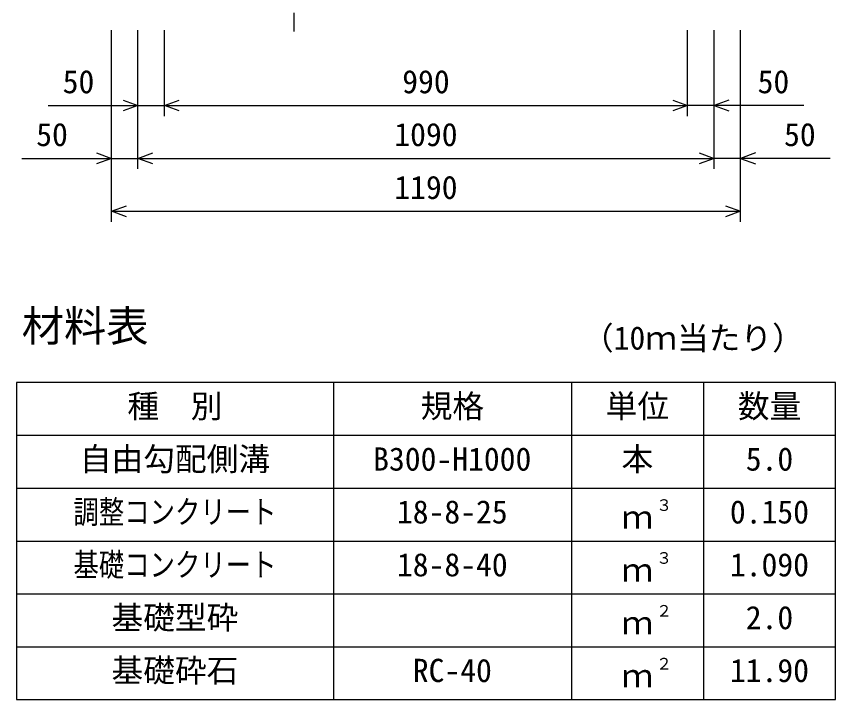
# Model space of a CAD drawing. Units: millimetres, scale not verified. Extents: x -16800 to 16800, y -5940 to 5940.
# Drawn here: x 4125 to 5675, y -2920 to -1628 of the extents above; entities that cross this region are included whole.
import ezdxf
from ezdxf.enums import TextEntityAlignment as Align

# ---------------------------------------------------------------- set-up
doc = ezdxf.new("R2010")
doc.units = ezdxf.units.MM
doc.header["$LTSCALE"] = 20
doc.linetypes.add('CHAIN1', pattern=[8, 5, -1, 1, -1])
for name, color, linetype, lineweight in [('0-0_DIM', 7, 'Continuous', 25), ('0-3_HYO', 3, 'Continuous', 25), ('0-4_HYO2', 4, 'Continuous', 25), ('0-6_TXT', 7, 'Continuous', 25)]:
    doc.layers.add(name, color=color, linetype=linetype, lineweight=lineweight)
doc.styles.add('ＭＳ ゴシック', font='')
doc.styles.get('ＭＳ ゴシック').set_extended_font_data('MS Gothic')

msp = doc.modelspace()

# ---------------------------------------------------------------- linework, layer by layer
at = {"layer": '0-0_DIM', "linetype": 'CHAIN1'}
msp.add_line((4650, -181.24), (4650, -1656.54), dxfattribs=at)
at = {"layer": '0-0_DIM'}
for p, q in [((4305, -2016.4), (4305, -1654.05)), ((4355, -1916.4), (4355, -1654.05)), ((4405, -1816.4), (4405, -1654.05)), ((5395, -1816.4), (5395, -1654.05)), ((5445, -1916.4), (5445, -1654.05)), ((5495, -2016.4), (5495, -1654.05)), ((4185, -1796.4), (4405, -1796.4)), ((4405, -1796.4), (5395, -1796.4)), ((5615, -1796.4), (5395, -1796.4)), ((4135, -1896.4), (4355, -1896.4)), ((4355, -1896.4), (5445, -1896.4)), ((5665, -1896.4), (5445, -1896.4)), ((4305, -1996.4), (5495, -1996.4))]:
    msp.add_line(p, q, dxfattribs=at)
for points in [[(4326.81, -1786.13), (4355, -1796.4), (4326.81, -1806.66)], [(4433.19, -1806.66), (4405, -1796.4), (4433.19, -1786.13)], [(5366.81, -1786.13), (5395, -1796.4), (5366.81, -1806.66)], [(5473.19, -1786.13), (5445, -1796.4), (5473.19, -1806.66)], [(4276.81, -1886.13), (4305, -1896.4), (4276.81, -1906.66)], [(4383.19, -1906.66), (4355, -1896.4), (4383.19, -1886.13)], [(5416.81, -1886.13), (5445, -1896.4), (5416.81, -1906.66)], [(5523.19, -1886.13), (5495, -1896.4), (5523.19, -1906.66)], [(4333.19, -2006.66), (4305, -1996.4), (4333.19, -1986.13)], [(5466.81, -1986.13), (5495, -1996.4), (5466.81, -2006.66)]]:
    msp.add_lwpolyline(points, dxfattribs=at)
at = {"layer": '0-3_HYO'}
for p, q in [((4725, -2320.34), (4725, -2920.34)), ((5175, -2320.34), (5175, -2920.34)), ((5425, -2320.34), (5425, -2920.34)), ((4125, -2420.34), (5675, -2420.34))]:
    msp.add_line(p, q, dxfattribs=at)
msp.add_lwpolyline([(4125, -2920.34), (5675, -2920.34), (5675, -2320.34), (4125, -2320.34)], close=True, dxfattribs=at)
at = {"layer": '0-4_HYO2'}
for p, q in [((4125, -2520.34), (5675, -2520.34)), ((4125, -2620.34), (5675, -2620.34)), ((4125, -2720.34), (5675, -2720.34)), ((4125, -2820.34), (5675, -2820.34))]:
    msp.add_line(p, q, dxfattribs=at)

# ---------------------------------------------------------------- texts
at = {"layer": '0-0_DIM', "style": 'ＭＳ ゴシック'}
for s, p in [('50', (4212.56, -1786.4)), ('990', (4855, -1786.4)), ('50', (5527.44, -1786.4)), ('50', (4162.56, -1886.4)), ('1090', (4840, -1886.4)), ('50', (5577.44, -1886.4)), ('1190', (4840, -1986.4))]:
    msp.add_text(s, height=43.99, dxfattribs=at).set_placement(p, align=Align.BOTTOM_LEFT)
at = {"layer": '0-6_TXT', "style": 'ＭＳ ゴシック'}
for s, height, p in [('材料表', 58.65, (4135, -2260.34)), ('（10ｍ当たり）', 43.99, (5195, -2271.34)), ('種\u3000別', 43.99, (4335, -2400.34)), ('規格', 43.99, (4890, -2400.34)), ('単位', 43.99, (5240, -2400.34)), ('数量', 43.99, (5490, -2400.34)), ('自由勾配側溝', 43.99, (4245, -2500.34)), ('B300-H1000', 43.99, (4800, -2500.34)), ('本', 43.99, (5270, -2500.34)), ('5.0', 43.99, (5505, -2500.34)), ('３', 21.99, (5335.54, -2569.97)), ('18-8-25', 43.99, (4845, -2600.34)), ('0.150', 43.99, (5475, -2600.34)), ('ｍ', 43.99, (5270, -2610.34)), ('18-8-40', 43.99, (4845, -2700.34)), ('３', 21.99, (5335.54, -2669.97)), ('1.090', 43.99, (5475, -2700.34)), ('ｍ', 43.99, (5270, -2710.34)), ('基礎型砕', 43.99, (4305, -2800.34)), ('２', 21.99, (5335.54, -2769.97)), ('2.0', 43.99, (5505, -2800.34)), ('ｍ', 43.99, (5270, -2810.34)), ('基礎砕石', 43.99, (4305, -2900.34)), ('RC-40', 43.99, (4875, -2900.34)), ('２', 21.99, (5335.54, -2869.97)), ('11.90', 43.99, (5475, -2900.34)), ('ｍ', 43.99, (5270, -2910.34))]:
    msp.add_text(s, height=height, dxfattribs=at).set_placement(p, align=Align.BOTTOM_LEFT)
at = {"layer": '0-6_TXT', "style": 'ＭＳ ゴシック', "width": 0.8}
for s, p in [('調整コンクリート', (4233, -2600.34)), ('基礎コンクリート', (4233, -2700.34))]:
    msp.add_text(s, height=43.99, dxfattribs=at).set_placement(p, align=Align.BOTTOM_LEFT)

doc.saveas('drawing.dxf')
